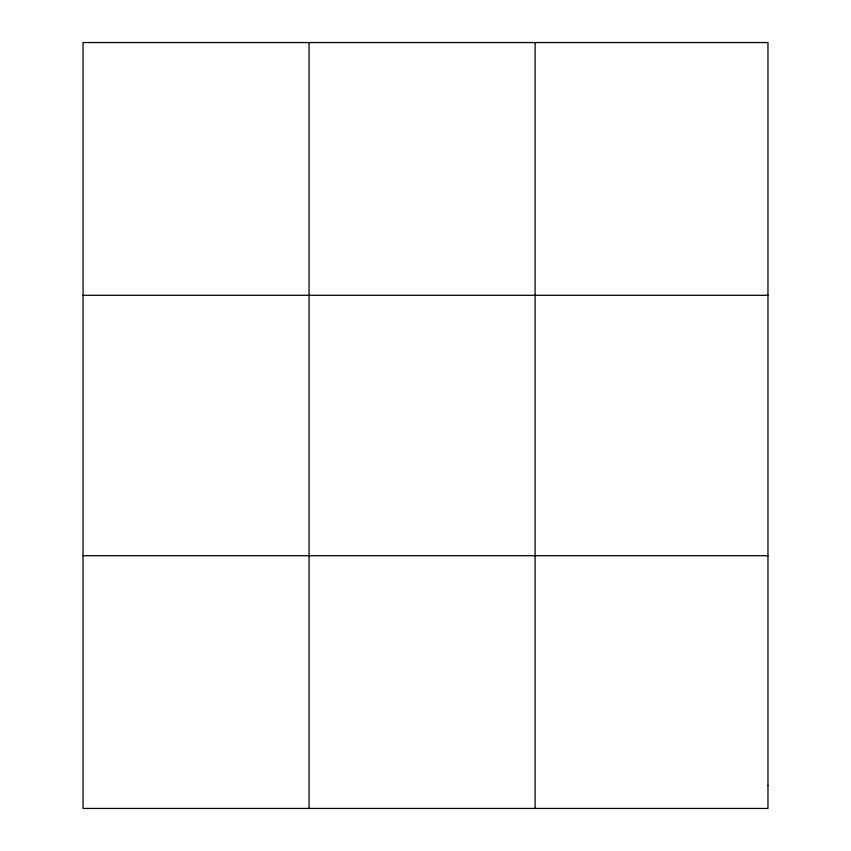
<?xml version="1.0" encoding="UTF-8"?>
<svg xmlns="http://www.w3.org/2000/svg" width="851" height="851" viewBox="0 0 851 851"><rect width="100%" height="100%" fill="white"/><g stroke="black" fill="none" stroke-linecap="round" stroke-linejoin="round"><path stroke-width="1.28" d="M309.062 42.55L309.062 808.45M535.088 42.55L535.088 808.45M83.036 295.297L767.964 295.297M83.036 555.703L767.964 555.703M767.964 785.473L767.964 808.45L83.036 808.45L83.036 42.55L767.964 42.55L767.964 785.473"/></g></svg>
